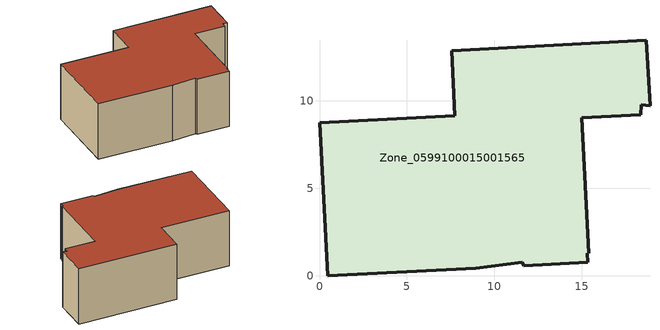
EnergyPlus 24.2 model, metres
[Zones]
Zone_0599100015001565
 floor ground (C_G): 0,8.76 7.74,9.16 7.55,12.86 18.68,13.47 18.89,9.73 18.39,9.78 18.38,9.21 14.98,9.04 15.38,1.29 15.29,1.28 15.32,0.77 11.68,0.58 11.58,0.79 8.92,0.43 0.47,0 z1.08
 wall outside (C_F): 18.68,13.47 7.55,12.86 7.74,9.16 0,8.76 0.47,0 8.92,0.43 11.58,0.79 11.68,0.58 15.32,0.77 15.29,1.28 15.38,1.29 14.98,9.04 18.38,9.21 18.39,9.78 18.89,9.73 18.68,13.47 z1.08:7.67
 roof outside (C_R): 18.38,9.21 18.39,9.78 18.89,9.73 18.68,13.47 7.55,12.86 7.74,9.16 0,8.76 0.47,0 8.92,0.43 11.58,0.79 11.68,0.58 15.32,0.77 15.29,1.28 15.38,1.29 14.98,9.04 z7.67
[BUILDING]
Pand.0599100015001565: North Axis=0; Terrain=City; Loads Convergence Tolerance Value=0.04; Temperature Convergence Tolerance Value=0.4; Solar Distribution=FullExterior; Maximum Number of Warmup Days=25; Minimum Number of Warmup Days=1
[Site:Location]
Rotterdam.The.Hague.AP_ZH_NLD Design_Conditions: Latitude=51.96; Longitude=4.45; Time Zone=1; Elevation=-4.5
[SITE:GROUNDTEMPERATURE:BUILDINGSURFACE]
18, 18, 18, 18, 18, 18, 18, 18, 18, 18, 18, 18
[MATERIAL] Thermal Absorptance=0.9; Solar Absorptance=0.7; Visible Absorptance=0.7
Name | Roughness | Thickness | Conductivity | Density | Specific Heat
G.D.1965-1974 | MediumSmooth | 0.15 | 0.882353 | 540 | 1210
F.D.1965-1974 | Rough | 0.3 | 0.697674 | 1920 | 840
R.D.1965-1974 | MediumRough | 0.2 | 0.232558 | 1500 | 1000
[CONSTRUCTION]
C_G: G.D.1965-1974
C_F: F.D.1965-1974
C_R: R.D.1965-1974
[ZONE]
Zone_0599100015001565: Type=1; Multiplier=1; Ceiling Height=Autocalculate; Volume=Autocalculate; Floor Area=autocalculate; Part of Total Floor Area=Yes
[ZONEINFILTRATION:DESIGNFLOWRATE]
Infil_Zone_0599100015001565: Zone or ZoneList or Space or SpaceList=Zone_0599100015001565; Schedule=AlwaysOn; Design Flow Rate Calculation Method=Flow/Area; Flow Rate per Floor Area=0.0042; Constant Term Coefficient=1; Temperature Term Coefficient=0; Velocity Term Coefficient=0; Velocity Squared Term Coefficient=0
[HVACTEMPLATE:ZONE:IDEALLOADSAIRSYSTEM]
Zone_0599100015001565: Maximum Heating Supply Air Temperature=50; Minimum Cooling Supply Air Temperature=13; Maximum Heating Supply Air Humidity Ratio=0.0156; Minimum Cooling Supply Air Humidity Ratio=0.0077; Heating Limit=NoLimit; Cooling Limit=NoLimit; Dehumidification Control Type=ConstantSensibleHeatRatio; Cooling Sensible Heat Ratio=0.7; Dehumidification Setpoint=60; Humidification Control Type=None; Humidification Setpoint=30; Outdoor Air Method=None; Outdoor Air Flow Rate per Person=0.00944; Outdoor Air Flow Rate per Zone Floor Area=0; Outdoor Air Flow Rate per Zone=0; Demand Controlled Ventilation Type=None; Outdoor Air Economizer Type=NoEconomizer; Heat Recovery Type=None; Sensible Heat Recovery Effectiveness=0.7; Latent Heat Recovery Effectiveness=0.65
[ZONECONTROL:THERMOSTAT]
ThermostatControl_Zone_0599100015001565: Zone or ZoneList=Zone_0599100015001565; Control Type Schedule=DualSetpointControlType; Control 1=Thermostat_Zone_0599100015001565; Temperature Difference Between Cutout And Setpoint=0
[THERMOSTATSETPOINT:DUALSETPOINT]
Thermostat_Zone_0599100015001565: Heating Setpoint Temperature Schedule=HeatingSetpoint_Zone_0599100015001565; Cooling Setpoint Temperature Schedule=CoolingSetpoint_Zone_0599100015001565
[SCHEDULE:COMPACT]
HeatingSetpoint_Zone_0599100015001565: Through: 12/31, For: AllDays, Until: 24:00, 21
CoolingSetpoint_Zone_0599100015001565: Through: 12/31, For: AllDays, Until: 24:00, 24
DualSetpointControlType: Through: 12/31, For: AllDays, Until: 24:00, 4
AlwaysOn: Through: 12/31, For: AllDays, Until: 24:00, 1
